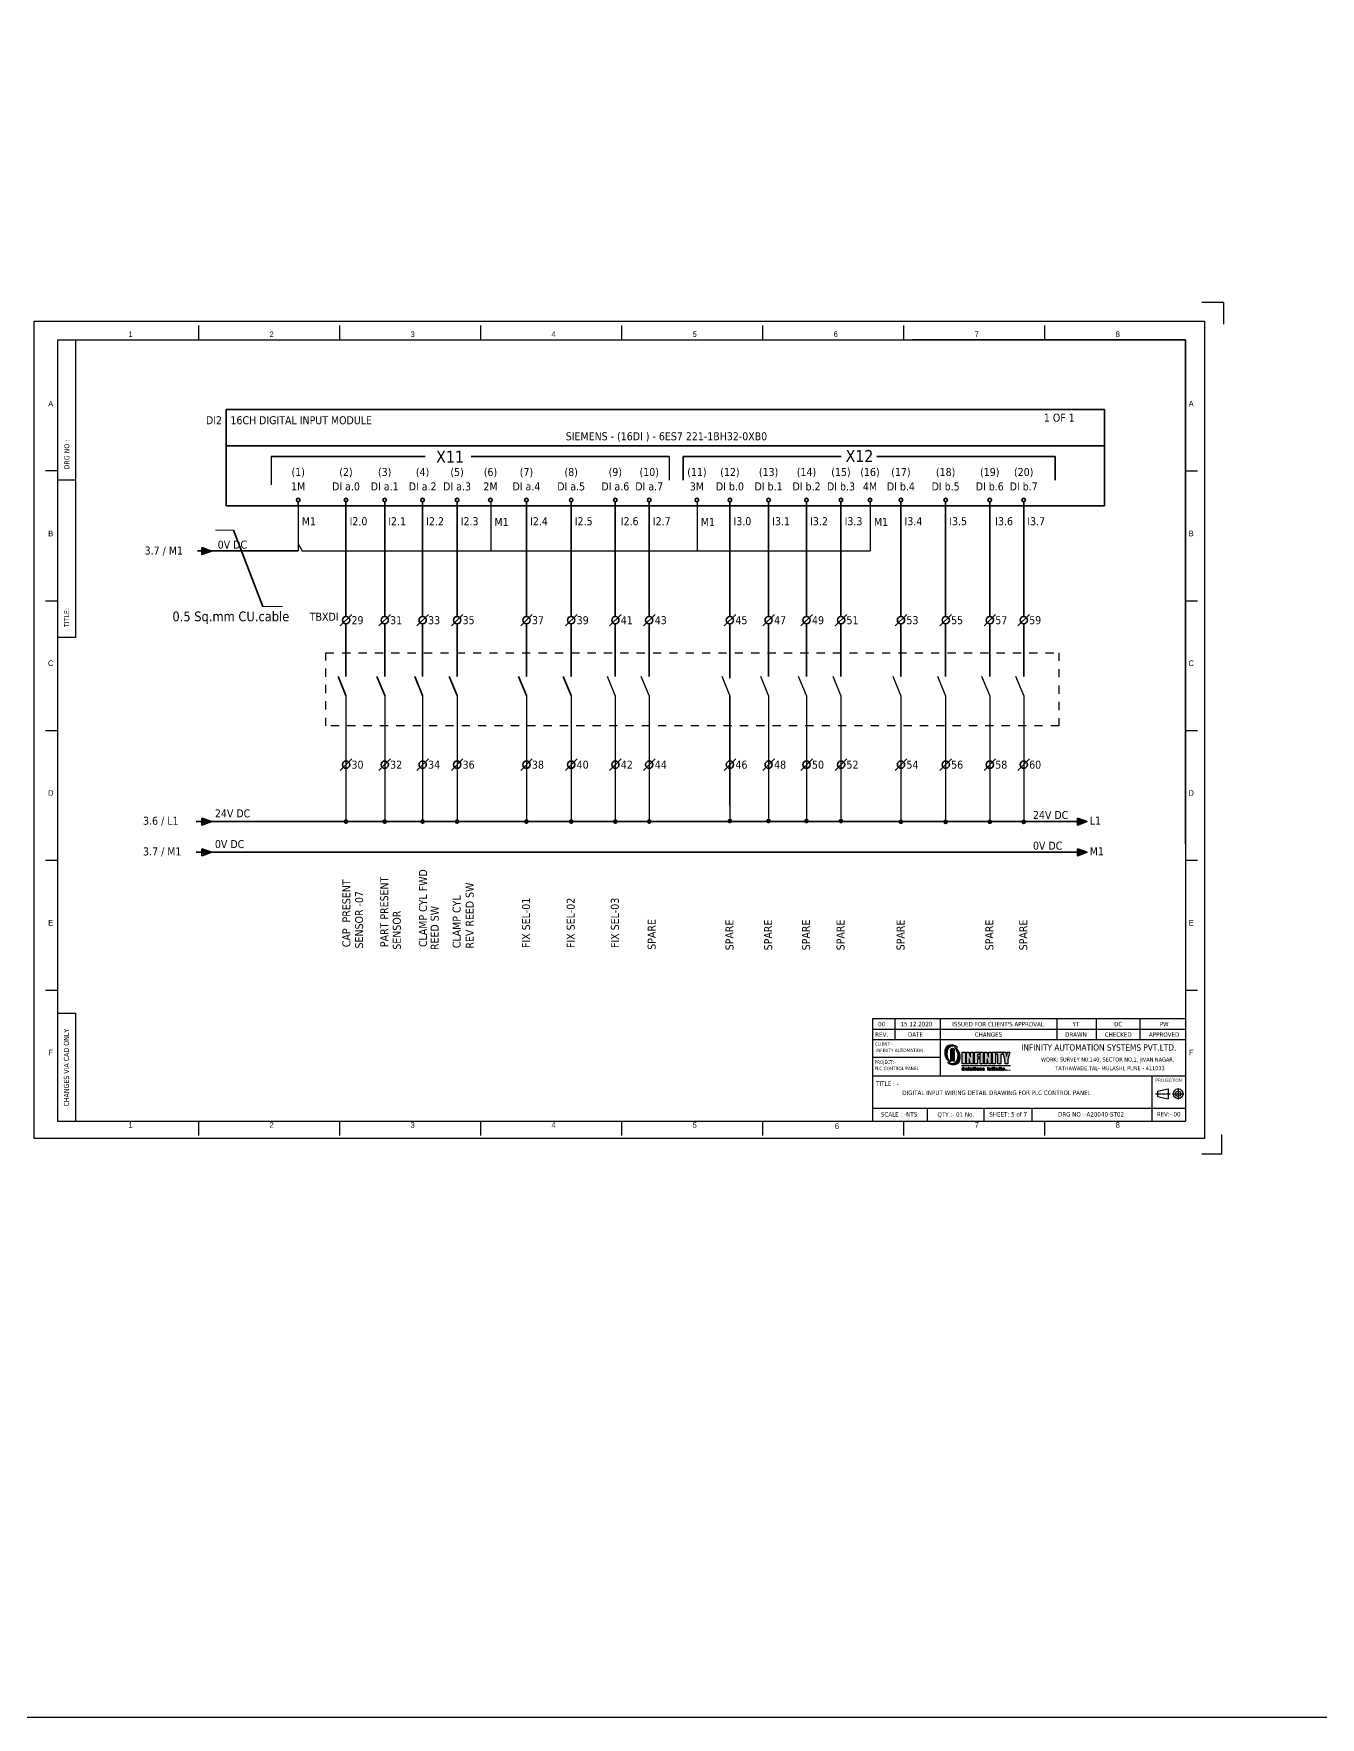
# Model space of a CAD drawing. Extents: x 867151 to 1787449, y -2071112 to -1028603.
# Drawn here: x 874562 to 877707, y -1036834 to -1032718 of the extents above; entities that cross this region are included whole.
import ezdxf
from ezdxf.enums import TextEntityAlignment as Align

# ---------------------------------------------------------------- set-up
doc = ezdxf.new("R2010")
doc.units = 0
doc.header["$LTSCALE"] = 4
doc.header["$MEASUREMENT"] = 0
doc.linetypes.add('CENTER', pattern=[2, 1.25, -0.25, 0.25, -0.25])
doc.linetypes.add('EPL_DASH', pattern=[1, 0.5, -0.5])
doc.layers.get('0').update_dxf_attribs({"linetype": 'CONTINUOUS'})
doc.layers.add('EPLAN108', color=5, linetype='CONTINUOUS', lineweight=35)
for name, color, linetype in [('Layer1', 7, 'CONTINUOUS'), ('R2V', 7, 'CONTINUOUS'), ('Title Block', 7, 'CONTINUOUS')]:
    doc.layers.add(name, color=color, linetype=linetype)
doc.styles.add('BZ2', font='GOTHIC.TTF')
doc.styles.add('STYLE1', font='ARIALN.TTF')
doc.styles.add('Tahoma', font='tahoma.ttf')

msp = doc.modelspace()

# ---------------------------------------------------------------- hatches: boundary and pattern name
h = msp.add_hatch(color=9)
h.paths.add_polyline_path([(876798.4, -1035198.4), (876800.4, -1035196.3), (876803.8, -1035194.3), (876806.9, -1035193.2), (876813.1, -1035193.2), (876816.4, -1035194.3), (876820, -1035196.1), (876817.9, -1035194), (876814.3, -1035191.7), (876811.5, -1035190.4), (876807.4, -1035189.4), (876802.2, -1035189.6), (876798.6, -1035190.9), (876796.3, -1035192.5), (876794.3, -1035194.5), (876791.9, -1035198.1), (876790.1, -1035203.3), (876789.9, -1035211.8), (876790.4, -1035214.6), (876792.2, -1035220), (876793.7, -1035222.6), (876795.8, -1035226.2), (876798.9, -1035229.5), (876800.2, -1035230.3), (876802, -1035232.1), (876803.3, -1035232.6), (876802.2, -1035231.3), (876802, -1035231.3), (876799.7, -1035228), (876799.4, -1035228), (876798.9, -1035226.7), (876798.6, -1035226.7), (876797.1, -1035223.4), (876796.8, -1035223.4), (876795.8, -1035220), (876795.5, -1035220), (876795, -1035216.9), (876794.8, -1035216.9), (876794.5, -1035212.8), (876794.3, -1035212.8), (876794.8, -1035206.4), (876796.3, -1035201.7)])
h.paths.add_polyline_path([(876818.5, -1035228.8), (876817.4, -1035230.6), (876814.6, -1035232.9), (876812, -1035234.4), (876808.4, -1035235.5), (876804.3, -1035235.2), (876802.8, -1035235.2), (876800.2, -1035234.2), (876799.4, -1035234.2), (876797.9, -1035233.1), (876797.3, -1035233.1), (876796.6, -1035232.4), (876796.1, -1035232.4), (876798.4, -1035234.7), (876802, -1035237), (876806.6, -1035238.8), (876813.1, -1035239.1), (876815.9, -1035238.3), (876819.5, -1035236.2), (876820.3, -1035235.2), (876821.6, -1035234.4), (876823.4, -1035231.9), (876825.4, -1035227.5), (876826.4, -1035221.3), (876825.9, -1035214.9), (876824.1, -1035208.9), (876820.8, -1035203), (876820.5, -1035203), (876819, -1035200.7), (876816.7, -1035198.4), (876816.1, -1035198.4), (876816.1, -1035197.9), (876815.6, -1035197.9), (876813.3, -1035195.8), (876812.8, -1035195.8), (876813.8, -1035196.8), (876814.6, -1035198.1), (876815.1, -1035198.1), (876815.9, -1035199.4), (876816.9, -1035201.2), (876818.2, -1035202.8), (876820.5, -1035208.4), (876821.8, -1035214.9), (876821.3, -1035222.3), (876819.7, -1035227)])
h = msp.add_hatch(color=141)
h.paths.add_polyline_path([(876810.5, -1035199.2), (876808.4, -1035198.4), (876805.8, -1035199.2), (876804.6, -1035199.9), (876803.8, -1035201.2), (876803.5, -1035204.3), (876804.3, -1035205.9), (876805.8, -1035207.1), (876808.9, -1035207.7), (876810.7, -1035206.9), (876812.3, -1035205.1), (876812.5, -1035201.7), (876811.8, -1035200.2)])
h.paths.add_polyline_path([(876803.8, -1035230.6), (876804.3, -1035230.6), (876804.3, -1035230.1), (876806.1, -1035228.8), (876810.2, -1035228.8), (876812, -1035230.3), (876812.3, -1035206.6), (876812, -1035206.6), (876811.5, -1035207.7), (876810.2, -1035208.4), (876806.6, -1035208.7), (876805.3, -1035207.9), (876805.1, -1035207.9), (876804.3, -1035206.6), (876803.8, -1035206.6)])
h = msp.add_hatch(color=141)
h.paths.add_polyline_path([(876832.1, -1035236.2), (876839.6, -1035236.2), (876839.6, -1035207.9), (876832.1, -1035207.9)])
h.paths.add_polyline_path([(876842.4, -1035236.2), (876848.6, -1035236.2), (876848.8, -1035224.4), (876852.2, -1035236), (876858.6, -1035236.2), (876858.6, -1035207.9), (876852.4, -1035207.9), (876852.4, -1035220), (876848.3, -1035207.9), (876842.4, -1035207.9)])
h.paths.add_polyline_path([(876861.7, -1035236.2), (876869.2, -1035236.2), (876869.2, -1035224.4), (876873.6, -1035224.4), (876873.6, -1035219), (876869.4, -1035219), (876869.2, -1035213.6), (876874.1, -1035213.6), (876874.1, -1035207.9), (876861.7, -1035207.9)])
h.paths.add_polyline_path([(876883.3, -1035207.9), (876875.9, -1035207.9), (876875.9, -1035236.2), (876883.3, -1035236.2)])
h.paths.add_polyline_path([(876892.6, -1035224.4), (876896, -1035236), (876902.4, -1035236.2), (876902.4, -1035207.9), (876896.2, -1035207.9), (876896, -1035219.8), (876892.1, -1035207.9), (876886.2, -1035207.9), (876886.2, -1035236.2), (876892.4, -1035236.2)])
h.paths.add_polyline_path([(876913.2, -1035207.9), (876905.7, -1035207.9), (876905.7, -1035236.2), (876913.2, -1035236.2)])
h.paths.add_polyline_path([(876926.6, -1035213.6), (876930.7, -1035213.6), (876930.7, -1035207.9), (876914.8, -1035207.9), (876914.8, -1035213.6), (876919.1, -1035213.6), (876919.1, -1035236.2), (876926.6, -1035236.2)])
h.paths.add_polyline_path([(876948.7, -1035207.9), (876942, -1035207.9), (876941.5, -1035211.8), (876940, -1035218.2), (876938.2, -1035207.9), (876931.5, -1035207.9), (876936.4, -1035224.9), (876936.6, -1035236.2), (876943.3, -1035236.2), (876943.3, -1035225.7)])
at = {"layer": 'EPLAN108'}
for points in [[(874973.1, -1033974.5), (874996.5, -1033983), (874973.1, -1033991.5)], [(874972.9, -1034635.7), (874996.3, -1034644.2), (874972.9, -1034652.7)], [(877113.5, -1034635.7), (877136.9, -1034644.2), (877113.5, -1034652.7)], [(874972.9, -1034710.7), (874996.3, -1034719.2), (874972.9, -1034727.7)], [(877113.5, -1034710.7), (877136.9, -1034719.2), (877113.5, -1034727.7)]]:
    msp.add_hatch(color=0, dxfattribs=at).paths.add_polyline_path(points, flags=0)

# ---------------------------------------------------------------- linework, layer by layer
for p, q in [((877470.7, -1033375.3), (877417.4, -1033375.3)), ((877470.7, -1033375.3), (877470.7, -1033428.7)), ((876640.9, -1033466.5), (877378.1, -1033466.5)), ((877378.1, -1034698.8), (877378.1, -1033466.5)), ((875142, -1033751.9), (875142, -1033821)), ((876115.6, -1033751.9), (876115.6, -1033809.9)), ((875679.4, -1033862.6), (875679.1, -1033982.5)), ((876184.1, -1033862.6), (876183.8, -1033982.5)), ((876607.2, -1033862.6), (876607, -1033982.5)), ((875218.4, -1033982.5), (876607, -1033982.5)), ((875983.7, -1034336.2), (875964.4, -1034289.3)), ((876066.6, -1034336.2), (876047.3, -1034289.3)), ((876263.8, -1034336.2), (876244.6, -1034289.3)), ((876358.4, -1034336.2), (876339.1, -1034289.3)), ((876451.2, -1034336.2), (876431.9, -1034289.3)), ((876535.4, -1034336.2), (876516.1, -1034289.3)), ((876682, -1034336.2), (876662.7, -1034289.3)), ((876791.3, -1034336.2), (876772.1, -1034289.3)), ((876899.2, -1034336.2), (876880, -1034289.3)), ((876982.2, -1034336.2), (876962.9, -1034289.3)), ((876612.4, -1035176.9), (876612.4, -1035265.5)), ((877466.5, -1035457.1), (877466.5, -1035408.7)), ((877466.5, -1035457.1), (877418, -1035457.1))]:
    msp.add_line(p, q)
at = {"color": 0}
for p, q in [((875208.4, -1033872.9), (875208.4, -1033982.5)), ((875208.4, -1033965.1), (875218.4, -1033982.5)), ((875325.2, -1034336.2), (875325.2, -1034644.2)), ((875419.8, -1034336.2), (875419.8, -1034644.2)), ((875512.5, -1034336.2), (875512.5, -1034644.2)), ((875596.8, -1034336.2), (875596.8, -1034644.2)), ((875766.4, -1034336.2), (875766.4, -1034644.2)), ((875875.8, -1034336.2), (875875.8, -1034644.2)), ((875983.7, -1034336.2), (875983.7, -1034644.2)), ((876066.6, -1034336.2), (876066.6, -1034644.2)), ((876358.4, -1034336.2), (876358.4, -1034644.2)), ((876451.2, -1034336.2), (876451.2, -1034644.2)), ((876535.4, -1034336.2), (876535.4, -1034644.2)), ((876682, -1034336.2), (876682, -1034644.2)), ((876791.3, -1034336.2), (876791.3, -1034644.2)), ((876899.2, -1034336.2), (876899.2, -1034644.2)), ((876982.2, -1034336.2), (876982.2, -1034644.2)), ((876263.9, -1034488.5), (876263.9, -1034644.2))]:
    msp.add_line(p, q, dxfattribs=at)
at = {"lineweight": 18, "ltscale": 5}
for p, q in [((875006.3, -1033932.1), (875050.4, -1033932.1)), ((875170.2, -1034118.8), (875121.9, -1034118.8))]:
    msp.add_line(p, q, dxfattribs=at)
at = {"color": 6}
msp.add_lwpolyline([(867151.1, -1028603.4), (884906.4, -1028603.4), (884906.4, -1036833.6), (867151.1, -1036833.6)], close=True, dxfattribs=at)
at = {"color": 2, "linetype": 'EPL_DASH', "ltscale": 10}
msp.add_lwpolyline([(875275.9, -1034231.6), (877068.3, -1034231.6), (877068.3, -1034410.3), (875275.9, -1034410.3)], close=True, dxfattribs=at)
at = {"layer": 'EPLAN108', "color": 0}
for p, q in [((875032.3, -1033636.7), (877179.4, -1033636.7)), ((875032.3, -1033636.7), (875032.3, -1033872.9)), ((877179.4, -1033636.7), (877179.4, -1033872.9)), ((875032.3, -1033725.5), (877179.4, -1033725.5)), ((875142, -1033751.9), (875477, -1033751.9)), ((875184, -1033751.9), (875519.1, -1033751.9)), ((876115.6, -1033751.9), (875631.5, -1033751.9)), ((876104.9, -1033751.9), (876071.6, -1033751.9)), ((876536.3, -1033751.9), (876149.8, -1033751.9)), ((876149.8, -1033751.9), (876149.8, -1033809.9)), ((876536.3, -1033751.9), (876157.5, -1033751.9)), ((877059.3, -1033751.9), (876623.1, -1033751.9)), ((877059.3, -1033751.9), (876623.1, -1033751.9)), ((877059.3, -1033751.9), (877059.3, -1033809.9)), ((875208.4, -1033862.7), (875208.4, -1033872.9)), ((875325.2, -1033860.5), (875325.2, -1033955.8)), ((875325.2, -1033862.7), (875325.2, -1033872.9)), ((875419.8, -1033862.7), (875419.8, -1033872.9)), ((875512.5, -1033862.7), (875512.5, -1033872.9)), ((875596.8, -1033862.7), (875596.8, -1033872.9)), ((875766.4, -1033862.7), (875766.4, -1033872.9)), ((875875.8, -1033862.7), (875875.8, -1033872.9)), ((875983.7, -1033862.7), (875983.7, -1033872.9)), ((876066.6, -1033862.7), (876066.6, -1033872.9)), ((876263.9, -1034143.1), (876263.9, -1033860.5)), ((876263.9, -1033860.5), (876263.9, -1033955.8)), ((876263.9, -1033862.7), (876263.9, -1033872.9)), ((876358.4, -1033862.7), (876358.4, -1033872.9)), ((876451.2, -1033862.7), (876451.2, -1033872.9)), ((876535.4, -1033862.7), (876535.4, -1033872.9)), ((876682, -1033862.7), (876682, -1033872.9)), ((876791.3, -1033862.7), (876791.3, -1033872.9)), ((876899.2, -1033862.7), (876899.2, -1033872.9)), ((876982.2, -1033862.7), (876982.2, -1033872.9)), ((875032.3, -1033872.9), (877179.4, -1033872.9)), ((875325.2, -1033872.9), (875325.2, -1034143.1)), ((875419.8, -1033872.9), (875419.8, -1034143.1)), ((875512.5, -1033872.9), (875512.5, -1034143.1)), ((875596.8, -1033872.9), (875596.8, -1034143.1)), ((875766.4, -1033872.9), (875766.4, -1034143.1)), ((875875.8, -1033872.9), (875875.8, -1034143.1)), ((875983.7, -1033872.9), (875983.7, -1034143.1)), ((876066.6, -1033872.9), (876066.6, -1034143.1)), ((876263.9, -1033872.9), (876263.9, -1034143.1)), ((876358.4, -1033872.9), (876358.4, -1034143.1)), ((876451.2, -1033872.9), (876451.2, -1034143.1)), ((876535.4, -1033872.9), (876535.4, -1034143.1)), ((876682, -1033872.9), (876682, -1034143.1)), ((876791.3, -1033872.9), (876791.3, -1034143.1)), ((876899.2, -1033872.9), (876899.2, -1034143.1)), ((876982.2, -1033872.9), (876982.2, -1034143.1)), ((875121.9, -1034118.8), (875050.4, -1033932.1)), ((876263.9, -1033928.2), (876263.9, -1034143.1)), ((874962.1, -1033982.5), (875208.4, -1033982.5)), ((875339.5, -1034137.9), (875311.3, -1034166.2)), ((875434.1, -1034137.9), (875405.8, -1034166.2)), ((875526.8, -1034137.9), (875498.6, -1034166.2)), ((875611.1, -1034137.9), (875582.8, -1034166.2)), ((875780.7, -1034137.9), (875752.5, -1034166.2)), ((875890.1, -1034137.9), (875861.8, -1034166.2)), ((875997.9, -1034137.9), (875969.7, -1034166.2)), ((876080.9, -1034137.9), (876052.6, -1034166.2)), ((876278.2, -1034137.9), (876249.9, -1034166.2)), ((876372.7, -1034137.9), (876344.4, -1034166.2)), ((876465.5, -1034137.9), (876437.2, -1034166.2)), ((876549.7, -1034137.9), (876521.4, -1034166.2)), ((876696.3, -1034137.9), (876668, -1034166.2)), ((876805.6, -1034137.9), (876777.4, -1034166.2)), ((876913.5, -1034137.9), (876885.3, -1034166.2)), ((876996.4, -1034137.9), (876968.2, -1034166.2)), ((875325.2, -1034160.9), (875325.2, -1034290)), ((875419.8, -1034160.9), (875419.8, -1034289.7)), ((875512.5, -1034160.9), (875512.5, -1034289.7)), ((875596.8, -1034160.9), (875596.8, -1034289.7)), ((875766.4, -1034160.9), (875766.4, -1034289.7)), ((875875.8, -1034160.9), (875875.8, -1034289.7)), ((875983.7, -1034160.9), (875983.7, -1034289.7)), ((876066.6, -1034160.9), (876066.6, -1034289.7)), ((876263.9, -1034160.9), (876263.9, -1034199.3)), ((876263.9, -1034199.3), (876263.9, -1034160.9)), ((876263.9, -1034160.9), (876263.9, -1034199.3)), ((876263.9, -1034199.3), (876263.9, -1034293.4)), ((876263.9, -1034293.4), (876263.9, -1034199.3)), ((876263.9, -1034199.3), (876263.9, -1034293.4)), ((876358.4, -1034160.9), (876358.4, -1034289.7)), ((876451.2, -1034160.9), (876451.2, -1034289.7)), ((876535.4, -1034160.9), (876535.4, -1034289.7)), ((876682, -1034160.9), (876682, -1034289.7)), ((876791.3, -1034160.9), (876791.3, -1034289.7)), ((876899.2, -1034160.9), (876899.2, -1034289.7)), ((876982.2, -1034160.9), (876982.2, -1034289.7)), ((875325.2, -1034336.2), (875306, -1034289.3)), ((875419.8, -1034336.2), (875400.5, -1034289.3)), ((875512.5, -1034336.2), (875493.3, -1034289.3)), ((875596.8, -1034336.2), (875577.5, -1034289.3)), ((875766.4, -1034336.2), (875747.2, -1034289.3)), ((875875.8, -1034336.2), (875856.5, -1034289.3)), ((876263.8, -1034336.2), (876263.9, -1034605)), ((876263.9, -1034488.5), (876263.9, -1034605)), ((876263.9, -1034605), (876263.9, -1034488.5)), ((875339.5, -1034490.9), (875311.3, -1034519.2)), ((875434.1, -1034490.9), (875405.8, -1034519.2)), ((875526.8, -1034490.9), (875498.6, -1034519.2)), ((875611.1, -1034490.9), (875582.8, -1034519.2)), ((875780.7, -1034490.9), (875752.5, -1034519.2)), ((875890.1, -1034490.9), (875861.8, -1034519.2)), ((875997.9, -1034490.9), (875969.7, -1034519.2)), ((876080.9, -1034490.9), (876052.6, -1034519.2)), ((876278.2, -1034490.9), (876249.9, -1034519.2)), ((876263.9, -1034514), (876263.9, -1034552.4)), ((876263.9, -1034552.4), (876263.9, -1034514)), ((876263.9, -1034514), (876263.9, -1034552.4)), ((876372.7, -1034490.9), (876344.4, -1034519.2)), ((876465.5, -1034490.9), (876437.2, -1034519.2)), ((876549.7, -1034490.9), (876521.4, -1034519.2)), ((876696.3, -1034490.9), (876668, -1034519.2)), ((876805.6, -1034490.9), (876777.4, -1034519.2)), ((876913.5, -1034490.9), (876885.3, -1034519.2)), ((876996.4, -1034490.9), (876968.2, -1034519.2)), ((874958.6, -1034644.2), (877135.2, -1034644.2)), ((875009.7, -1034644.2), (875019.8, -1034644.2)), ((874958.6, -1034719.2), (877135.2, -1034719.2)), ((875009.7, -1034719.2), (875019.8, -1034719.2))]:
    msp.add_line(p, q, dxfattribs=at)
for points in [[(874973.1, -1033974.5), (874996.5, -1033983), (874973.1, -1033991.5)], [(874972.9, -1034635.7), (874996.3, -1034644.2), (874972.9, -1034652.7)], [(877113.5, -1034635.7), (877136.9, -1034644.2), (877113.5, -1034652.7)], [(874972.9, -1034710.7), (874996.3, -1034719.2), (874972.9, -1034727.7)], [(877113.5, -1034710.7), (877136.9, -1034719.2), (877113.5, -1034727.7)]]:
    msp.add_lwpolyline(points, close=True, dxfattribs=at)
at = {"layer": 'EPLAN108', "color": 0, "const_width": 5.68}
for points in [[(875322.4, -1034644.2, 1), (875328.1, -1034644.2, 1)], [(875416.9, -1034644.2, 1), (875422.6, -1034644.2, 1)], [(875509.7, -1034644.2, 1), (875515.4, -1034644.2, 1)], [(875593.9, -1034644.2, 1), (875599.6, -1034644.2, 1)], [(875763.6, -1034644.2, 1), (875769.3, -1034644.2, 1)], [(875872.9, -1034644.2, 1), (875878.6, -1034644.2, 1)], [(875980.8, -1034644.2, 1), (875986.5, -1034644.2, 1)], [(876063.7, -1034644.2, 1), (876069.4, -1034644.2, 1)], [(876261, -1034642.9, 1), (876266.7, -1034642.9, 1)], [(876355.5, -1034642.9, 1), (876361.2, -1034642.9, 1)], [(876448.3, -1034642.9, 1), (876454, -1034642.9, 1)], [(876532.6, -1034642.9, 1), (876538.2, -1034642.9, 1)], [(876679.2, -1034644.9, 1), (876684.8, -1034644.9, 1)], [(876788.5, -1034644.9, 1), (876794.2, -1034644.9, 1)], [(876896.4, -1034644.9, 1), (876902.1, -1034644.9, 1)], [(876979.3, -1034644.9, 1), (876985, -1034644.9, 1)]]:
    msp.add_lwpolyline(points, format="xyb", close=True, dxfattribs=at)
at = {"layer": 'EPLAN108', "color": 0}
for centre, radius in [((875208.4, -1033858.3), 4.44), ((875325.2, -1033858.3), 4.44), ((875419.8, -1033858.3), 4.44), ((875512.5, -1033858.3), 4.44), ((875596.8, -1033858.3), 4.44), ((875678.5, -1033858.3), 4.44), ((875766.4, -1033858.3), 4.44), ((875875.8, -1033858.3), 4.44), ((875983.7, -1033858.3), 4.44), ((876066.6, -1033858.3), 4.44), ((876183.2, -1033858.3), 4.44), ((876263.9, -1033858.3), 4.44), ((876358.4, -1033858.3), 4.44), ((876451.2, -1033858.3), 4.44), ((876535.4, -1033858.3), 4.44), ((876606.4, -1033858.3), 4.44), ((876682, -1033858.3), 4.44), ((876791.3, -1033858.3), 4.44), ((876899.2, -1033858.3), 4.44), ((876982.2, -1033858.3), 4.44), ((875325.4, -1034152), 8.88), ((875419.9, -1034152), 8.88), ((875512.7, -1034152), 8.88), ((875596.9, -1034152), 8.88), ((875766.6, -1034152), 8.88), ((875875.9, -1034152), 8.88), ((875983.8, -1034152), 8.88), ((876066.7, -1034152), 8.88), ((876264, -1034152), 8.88), ((876358.6, -1034152), 8.88), ((876451.3, -1034152), 8.88), ((876535.6, -1034152), 8.88), ((876682.2, -1034152), 8.88), ((876791.5, -1034152), 8.88), ((876899.4, -1034152), 8.88), ((876982.3, -1034152), 8.88), ((875325.4, -1034505.1), 8.88), ((875419.9, -1034505.1), 8.88), ((875512.7, -1034505.1), 8.88), ((875596.9, -1034505.1), 8.88), ((875766.6, -1034505.1), 8.88), ((875875.9, -1034505.1), 8.88), ((875983.8, -1034505.1), 8.88), ((876066.7, -1034505.1), 8.88), ((876264, -1034505.1), 8.88), ((876358.6, -1034505.1), 8.88), ((876451.3, -1034505.1), 8.88), ((876535.6, -1034505.1), 8.88), ((876682.2, -1034505.1), 8.88), ((876791.5, -1034505.1), 8.88), ((876899.4, -1034505.1), 8.88), ((876982.3, -1034505.1), 8.88)]:
    msp.add_circle(centre, radius, dxfattribs=at)
at = {"layer": 'Layer1'}
for p, q in [((874964.5, -1033432), (874964.5, -1033466.5)), ((875309.3, -1033432), (875309.3, -1033466.5)), ((875654.1, -1033432), (875654.1, -1033466.5)), ((875998.9, -1033432), (875998.9, -1033466.5)), ((876343.7, -1033432), (876343.7, -1033466.5)), ((876688.5, -1033432), (876688.5, -1033466.5)), ((877033.3, -1033432), (877033.3, -1033466.5)), ((874619.7, -1033466.5), (877378.1, -1033466.5)), ((874619.7, -1033466.5), (874619.7, -1035376.7)), ((874664, -1033466.5), (874664, -1034194.7)), ((877378.1, -1033466.5), (876709.5, -1033466.5)), ((877378.1, -1033466.5), (877378.1, -1035376.7)), ((877378.1, -1033824.6), (877378.1, -1033466.5)), ((874619.7, -1033787.1), (874590.8, -1033787.1)), ((877378.1, -1033787.1), (877407, -1033787.1)), ((874619.7, -1033808.8), (874664, -1033808.8)), ((877378.1, -1034025), (877378.1, -1033824.6)), ((877378.1, -1034040.1), (877378.1, -1034132)), ((874590.8, -1034104.3), (874619.7, -1034104.3)), ((877378.1, -1034104.3), (877407, -1034104.3)), ((877378.1, -1034132), (877378.1, -1034311.2)), ((877378.1, -1034132.2), (877378.1, -1034311.4)), ((874664, -1034194.7), (874619.7, -1034194.7)), ((874590.8, -1034421.6), (874619.7, -1034421.6)), ((877378.1, -1034421.6), (877407, -1034421.6)), ((874590.8, -1034738.8), (874619.7, -1034738.8)), ((877378.1, -1034738.8), (877407, -1034738.8)), ((874590.8, -1035056), (874619.7, -1035056)), ((877378.1, -1035047.4), (877378.1, -1035376.7)), ((877378.1, -1035056), (877407, -1035056)), ((877378.1, -1035056), (877407, -1035056)), ((877378.1, -1035056), (877407, -1035056)), ((877378.1, -1035096.8), (877378.1, -1035376.7)), ((874619.7, -1035112.6), (874664, -1035112.6)), ((874664, -1035112.6), (874664, -1035376.7)), ((876612.4, -1035125.9), (876612.4, -1035376.7)), ((876612.4, -1035125.9), (877378.1, -1035125.9)), ((876612.4, -1035125.9), (877378.1, -1035125.9)), ((876667.3, -1035125.9), (876667.3, -1035151.4)), ((876778.3, -1035125.9), (876778.3, -1035176.9)), ((877063.1, -1035125.9), (877063.1, -1035151.4)), ((877159.4, -1035125.9), (877159.4, -1035151.4)), ((877265.9, -1035125.9), (877265.9, -1035151.4)), ((876612.4, -1035151.4), (877378.1, -1035151.4)), ((876612.4, -1035176.9), (877378.1, -1035176.9)), ((876612.4, -1035176.9), (877378.1, -1035176.9)), ((876667.3, -1035151.4), (876667.3, -1035176.9)), ((876778.3, -1035176.9), (876778.3, -1035265.5)), ((877063.1, -1035151.4), (877063.1, -1035176.9)), ((877159.4, -1035151.4), (877159.4, -1035176.9)), ((877265.9, -1035151.4), (877265.9, -1035176.9)), ((876778.3, -1035221.2), (876612.4, -1035221.2)), ((876612.4, -1035265.5), (877378.1, -1035265.5)), ((877295.7, -1035265.5), (877295.7, -1035376.7)), ((877309.4, -1035303.2), (877335.8, -1035297.7)), ((877309.4, -1035303.2), (877309.4, -1035316.1)), ((877335.8, -1035297.7), (877335.8, -1035321.6)), ((876612.4, -1035344.8), (877378.1, -1035344.8)), ((876746.2, -1035344.8), (876746.2, -1035376.7)), ((876884.4, -1035344.8), (876884.4, -1035376.7)), ((877002.1, -1035344.8), (877002.1, -1035376.7)), ((877309.4, -1035316.1), (877335.8, -1035321.6)), ((874619.7, -1035376.7), (877378.1, -1035376.7)), ((874964.5, -1035376.7), (874964.5, -1035411.1)), ((875309.3, -1035376.7), (875309.3, -1035411.1)), ((875654.1, -1035376.7), (875654.1, -1035411.1)), ((875998.9, -1035376.7), (875998.9, -1035411.1)), ((876343.7, -1035376.7), (876343.7, -1035411.1)), ((876457.9, -1035376.7), (877370.5, -1035376.7)), ((876602.3, -1035376.7), (877378.1, -1035376.7)), ((876688.5, -1035376.7), (876688.5, -1035411.1)), ((877033.3, -1035376.7), (877033.3, -1035411.1))]:
    msp.add_line(p, q, dxfattribs=at)
at = {"layer": 'Layer1', "linetype": 'CENTER'}
for p, q in [((877304.5, -1035309.6), (877340.7, -1035309.6)), ((877345.7, -1035309.6), (877374.1, -1035309.6)), ((877359.9, -1035295.4), (877359.9, -1035323.9))]:
    msp.add_line(p, q, dxfattribs=at)
at = {"layer": 'Layer1'}
msp.add_lwpolyline([(874563.1, -1033420.9), (877424.4, -1033420.9), (877424.4, -1035418.8), (874563.1, -1035418.8)], close=True, dxfattribs=at)
for radius in [11.9, 6.44]:
    msp.add_circle((877359.9, -1035309.6), radius, dxfattribs=at)
at = {"layer": 'R2V', "color": 0}
for points in [[(876807.4, -1035189.4, 0), (876811.5, -1035190.4, 0), (876814.3, -1035191.7, 0), (876817.9, -1035194, 0), (876820, -1035196.1, 0), (876816.4, -1035194.3, 0), (876813.1, -1035193.2, 0), (876806.9, -1035193.2, 0), (876803.8, -1035194.3, 0), (876800.4, -1035196.3, 0), (876798.4, -1035198.4, 0), (876796.3, -1035201.7, 0), (876794.8, -1035206.4, 0), (876794.3, -1035212.8, 0), (876794.5, -1035212.8, 0), (876794.8, -1035216.9, 0), (876795, -1035216.9, 0), (876795.5, -1035220, 0), (876795.8, -1035220, 0), (876796.8, -1035223.4, 0), (876797.1, -1035223.4, 0), (876798.6, -1035226.7, 0), (876798.9, -1035226.7, 0), (876799.4, -1035228, 0), (876799.7, -1035228, 0), (876802, -1035231.3, 0), (876802.2, -1035231.3, 0), (876803.3, -1035232.6, 0), (876802, -1035232.1, 0), (876800.2, -1035230.3, 0), (876798.9, -1035229.5, 0), (876795.8, -1035226.2, 0), (876793.7, -1035222.6, 0), (876792.2, -1035220, 0), (876790.4, -1035214.6, 0), (876789.9, -1035211.8, 0), (876790.1, -1035203.3, 0), (876791.9, -1035198.1, 0), (876794.3, -1035194.5, 0), (876796.3, -1035192.5, 0), (876798.6, -1035190.9, 0), (876802.2, -1035189.6, 0), (876807.4, -1035189.4, 0)], [(876813.3, -1035195.8, 0), (876815.6, -1035197.9, 0), (876816.1, -1035197.9, 0), (876816.1, -1035198.4, 0), (876816.7, -1035198.4, 0), (876819, -1035200.7, 0), (876820.5, -1035203, 0), (876820.8, -1035203, 0), (876824.1, -1035208.9, 0), (876825.9, -1035214.9, 0), (876826.4, -1035221.3, 0), (876825.4, -1035227.5, 0), (876823.4, -1035231.9, 0), (876821.6, -1035234.4, 0), (876820.3, -1035235.2, 0), (876819.5, -1035236.2, 0), (876815.9, -1035238.3, 0), (876813.1, -1035239.1, 0), (876806.6, -1035238.8, 0), (876802, -1035237, 0), (876798.4, -1035234.7, 0), (876796.1, -1035232.4, 0), (876796.6, -1035232.4, 0), (876797.3, -1035233.1, 0), (876797.9, -1035233.1, 0), (876799.4, -1035234.2, 0), (876800.2, -1035234.2, 0), (876802.8, -1035235.2, 0), (876804.3, -1035235.2, 0), (876808.4, -1035235.5, 0), (876812, -1035234.4, 0), (876814.6, -1035232.9, 0), (876817.4, -1035230.6, 0), (876818.5, -1035228.8, 0), (876819.7, -1035227, 0), (876821.3, -1035222.3, 0), (876821.8, -1035214.9, 0), (876820.5, -1035208.4, 0), (876818.2, -1035202.8, 0), (876816.9, -1035201.2, 0), (876815.9, -1035199.4, 0), (876815.1, -1035198.1, 0), (876814.6, -1035198.1, 0), (876813.8, -1035196.8, 0), (876812.8, -1035195.8, 0), (876813.3, -1035195.8, 0)], [(876808.4, -1035198.4, 0), (876810.5, -1035199.2, 0), (876811.8, -1035200.2, 0), (876812.5, -1035201.7, 0), (876812.3, -1035205.1, 0), (876810.7, -1035206.9, 0), (876808.9, -1035207.7, 0), (876805.8, -1035207.1, 0), (876804.3, -1035205.9, 0), (876803.5, -1035204.3, 0), (876803.8, -1035201.2, 0), (876804.6, -1035199.9, 0), (876805.8, -1035199.2, 0), (876808.4, -1035198.4, 0)], [(876812.3, -1035206.6, 0), (876812, -1035230.3, 0), (876810.2, -1035228.8, 0), (876806.1, -1035228.8, 0), (876804.3, -1035230.1, 0), (876804.3, -1035230.6, 0), (876803.8, -1035230.6, 0), (876803.8, -1035206.6, 0), (876804.3, -1035206.6, 0), (876805.1, -1035207.9, 0), (876805.3, -1035207.9, 0), (876806.6, -1035208.7, 0), (876810.2, -1035208.4, 0), (876811.5, -1035207.7, 0), (876812, -1035206.6, 0), (876812.3, -1035206.6, 0)], [(876839.6, -1035207.9, 0), (876839.6, -1035236.2, 0), (876832.1, -1035236.2, 0), (876832.1, -1035207.9, 0), (876839.6, -1035207.9, 0)], [(876858.6, -1035207.9, 0), (876858.6, -1035236.2, 0), (876852.2, -1035236, 0), (876848.8, -1035224.4, 0), (876848.6, -1035236.2, 0), (876842.4, -1035236.2, 0), (876842.4, -1035207.9, 0), (876848.3, -1035207.9, 0), (876852.4, -1035220, 0), (876852.4, -1035207.9, 0), (876858.6, -1035207.9, 0)], [(876874.1, -1035207.9, 0), (876874.1, -1035213.6, 0), (876869.2, -1035213.6, 0), (876869.4, -1035219, 0), (876873.6, -1035219, 0), (876873.6, -1035224.4, 0), (876869.2, -1035224.4, 0), (876869.2, -1035236.2, 0), (876861.7, -1035236.2, 0), (876861.7, -1035207.9, 0), (876874.1, -1035207.9, 0)], [(876883.3, -1035207.9, 0), (876883.3, -1035236.2, 0), (876875.9, -1035236.2, 0), (876875.9, -1035207.9, 0), (876883.3, -1035207.9, 0)], [(876902.4, -1035207.9, 0), (876902.4, -1035236.2, 0), (876896, -1035236, 0), (876892.6, -1035224.4, 0), (876892.4, -1035236.2, 0), (876886.2, -1035236.2, 0), (876886.2, -1035207.9, 0), (876892.1, -1035207.9, 0), (876896, -1035219.8, 0), (876896.2, -1035207.9, 0), (876902.4, -1035207.9, 0)], [(876913.2, -1035207.9, 0), (876913.2, -1035236.2, 0), (876905.7, -1035236.2, 0), (876905.7, -1035207.9, 0), (876913.2, -1035207.9, 0)], [(876930.7, -1035207.9, 0), (876930.7, -1035213.6, 0), (876926.6, -1035213.6, 0), (876926.6, -1035236.2, 0), (876919.1, -1035236.2, 0), (876919.1, -1035213.6, 0), (876914.8, -1035213.6, 0), (876914.8, -1035207.9, 0), (876930.7, -1035207.9, 0)], [(876948.7, -1035207.9, 0), (876943.3, -1035225.7, 0), (876943.3, -1035236.2, 0), (876936.6, -1035236.2, 0), (876936.4, -1035224.9, 0), (876931.5, -1035207.9, 0), (876938.2, -1035207.9, 0), (876940, -1035218.2, 0), (876941.5, -1035211.8, 0), (876942, -1035207.9, 0), (876948.7, -1035207.9, 0)], [(876949, -1035240.4, 0), (876949, -1035241.1, 0), (876831.3, -1035241.1, 0), (876831.3, -1035241.4, 0), (876831.1, -1035241.4, 0), (876831.1, -1035240.4, 0), (876949, -1035240.4, 0)], [(876835.2, -1035244.2, 0), (876836, -1035244.7, 0), (876836.5, -1035246.8, 0), (876835.7, -1035246.8, 0), (876835.2, -1035245.2, 0), (876833.4, -1035245.2, 0), (876832.9, -1035246.8, 0), (876833.1, -1035246.8, 0), (876833.4, -1035247.6, 0), (876833.9, -1035247.6, 0), (876836.2, -1035248.6, 0), (876836.7, -1035249.4, 0), (876836.5, -1035251.7, 0), (876836, -1035252.5, 0), (876832.9, -1035252.5, 0), (876831.8, -1035250.9, 0), (876831.8, -1035249.6, 0), (876832.6, -1035249.6, 0), (876833.4, -1035251.7, 0), (876833.9, -1035251.7, 0), (876834.9, -1035251.9, 0), (876836, -1035250.9, 0), (876835.7, -1035249.6, 0), (876832.9, -1035248.3, 0), (876832.1, -1035247.3, 0), (876832.4, -1035245, 0), (876833.1, -1035244.2, 0), (876835.2, -1035244.2, 0)], [(876842.9, -1035246.5, 0), (876844.2, -1035248.1, 0), (876843.9, -1035251.7, 0), (876842.9, -1035252.7, 0), (876840.9, -1035252.5, 0), (876839.8, -1035251.2, 0), (876840.1, -1035247.6, 0), (876841.1, -1035246.5, 0), (876842.9, -1035246.5, 0)], [(876842.4, -1035247.3, 0), (876841.1, -1035247.6, 0), (876840.6, -1035250.4, 0), (876840.9, -1035250.4, 0), (876841.1, -1035251.7, 0), (876841.6, -1035251.7, 0), (876842.4, -1035251.9, 0), (876843.2, -1035251.2, 0), (876843.2, -1035248.1, 0), (876842.4, -1035247.3, 0)], [(876848.1, -1035244.2, 0), (876848.1, -1035252.7, 0), (876847.3, -1035252.7, 0), (876847.3, -1035244.2, 0), (876848.1, -1035244.2, 0)], [(876855.3, -1035246.5, 0), (876855.3, -1035252.7, 0), (876854.5, -1035252.7, 0), (876854.2, -1035252.2, 0), (876853.7, -1035252.7, 0), (876851.9, -1035252.5, 0), (876851.4, -1035251.7, 0), (876851.4, -1035246.5, 0), (876852.2, -1035246.5, 0), (876852.4, -1035251.7, 0), (876853, -1035251.7, 0), (876853.5, -1035251.9, 0), (876854.5, -1035250.9, 0), (876854.5, -1035246.5, 0), (876855.3, -1035246.5, 0)], [(876859.9, -1035244.5, 0), (876859.9, -1035246.5, 0), (876860.7, -1035246.5, 0), (876860.7, -1035247.3, 0), (876859.9, -1035247.3, 0), (876860.2, -1035251.9, 0), (876860.7, -1035251.9, 0), (876860.9, -1035252.7, 0), (876859.4, -1035252.5, 0), (876859.1, -1035247.3, 0), (876858.6, -1035247.3, 0), (876858.6, -1035246.5, 0), (876859.1, -1035246.5, 0), (876859.1, -1035244.7, 0), (876859.9, -1035244.5, 0)], [(876864.3, -1035244.2, 0), (876864.3, -1035245.5, 0), (876863.5, -1035245.5, 0), (876863.5, -1035244.2, 0), (876864.3, -1035244.2, 0)], [(876864.3, -1035246.5, 0), (876864.3, -1035252.7, 0), (876863.5, -1035252.7, 0), (876863.5, -1035246.5, 0), (876864.3, -1035246.5, 0)], [(876870.7, -1035246.5, 0), (876872, -1035248.1, 0), (876871.8, -1035251.7, 0), (876870.7, -1035252.7, 0), (876868.7, -1035252.5, 0), (876867.6, -1035251.2, 0), (876867.9, -1035247.6, 0), (876868.9, -1035246.5, 0), (876870.7, -1035246.5, 0)], [(876870.2, -1035247.3, 0), (876868.9, -1035247.6, 0), (876868.4, -1035250.4, 0), (876868.7, -1035250.4, 0), (876868.9, -1035251.7, 0), (876869.4, -1035251.7, 0), (876870.2, -1035251.9, 0), (876871, -1035251.2, 0), (876871, -1035248.1, 0), (876870.2, -1035247.3, 0)], [(876878.2, -1035246.5, 0), (876879, -1035247.6, 0), (876879, -1035252.7, 0), (876878.2, -1035252.7, 0), (876877.9, -1035247.6, 0), (876876.4, -1035247.6, 0), (876875.9, -1035248.6, 0), (876875.9, -1035252.7, 0), (876875.1, -1035252.7, 0), (876875.1, -1035246.5, 0), (876875.9, -1035246.5, 0), (876876.1, -1035247, 0), (876876.6, -1035246.5, 0), (876878.2, -1035246.5, 0)], [(876884.9, -1035246.5, 0), (876885.7, -1035248.3, 0), (876884.9, -1035248.6, 0), (876884.4, -1035247.3, 0), (876883.3, -1035247.6, 0), (876883.3, -1035248.8, 0), (876883.6, -1035248.8, 0), (876885.9, -1035250.1, 0), (876885.7, -1035252.2, 0), (876884.9, -1035252.7, 0), (876882.8, -1035252.5, 0), (876882.1, -1035250.7, 0), (876882.8, -1035250.4, 0), (876883.3, -1035251.7, 0), (876883.6, -1035251.7, 0), (876884.4, -1035251.9, 0), (876885.1, -1035251.4, 0), (876884.9, -1035250.4, 0), (876882.6, -1035249.6, 0), (876882.6, -1035247, 0), (876883.1, -1035246.5, 0), (876884.9, -1035246.5, 0)], [(876894.9, -1035244.2, 0), (876894.9, -1035245.5, 0), (876894.2, -1035245.5, 0), (876894.2, -1035244.2, 0), (876894.9, -1035244.2, 0)], [(876894.9, -1035246.5, 0), (876894.9, -1035252.7, 0), (876894.2, -1035252.7, 0), (876894.2, -1035246.5, 0), (876894.9, -1035246.5, 0)], [(876901.4, -1035246.5, 0), (876902.1, -1035247.6, 0), (876902.1, -1035252.7, 0), (876901.4, -1035252.7, 0), (876901.1, -1035247.6, 0), (876899.6, -1035247.6, 0), (876899, -1035248.6, 0), (876899, -1035252.7, 0), (876898.3, -1035252.7, 0), (876898.3, -1035246.5, 0), (876899, -1035246.5, 0), (876899.3, -1035247, 0), (876899.8, -1035246.5, 0), (876901.4, -1035246.5, 0)], [(876907.5, -1035244.2, 0), (876907.5, -1035245, 0), (876906.5, -1035245.2, 0), (876906.5, -1035246.5, 0), (876907.3, -1035246.5, 0), (876907.3, -1035247.3, 0), (876906.5, -1035247.3, 0), (876906.5, -1035252.7, 0), (876905.7, -1035252.7, 0), (876905.7, -1035247.3, 0), (876905, -1035247.3, 0), (876905, -1035246.5, 0), (876905.7, -1035246.5, 0), (876906, -1035244.5, 0), (876907.5, -1035244.2, 0)], [(876911.1, -1035244.2, 0), (876911.1, -1035245.5, 0), (876910.4, -1035245.5, 0), (876910.4, -1035244.2, 0), (876911.1, -1035244.2, 0)], [(876911.1, -1035246.5, 0), (876911.1, -1035252.7, 0), (876910.4, -1035252.7, 0), (876910.4, -1035246.5, 0), (876911.1, -1035246.5, 0)], [(876917.6, -1035246.5, 0), (876918.4, -1035247.6, 0), (876918.4, -1035252.7, 0), (876917.6, -1035252.7, 0), (876917.3, -1035247.6, 0), (876915.8, -1035247.6, 0), (876915.3, -1035248.6, 0), (876915.3, -1035252.7, 0), (876914.5, -1035252.7, 0), (876914.5, -1035246.5, 0), (876915.3, -1035246.5, 0), (876915.5, -1035247, 0), (876916, -1035246.5, 0), (876917.6, -1035246.5, 0)], [(876922.7, -1035244.2, 0), (876922.7, -1035245.5, 0), (876922, -1035245.5, 0), (876922, -1035244.2, 0), (876922.7, -1035244.2, 0)], [(876922.7, -1035246.5, 0), (876922.7, -1035252.7, 0), (876922, -1035252.7, 0), (876922, -1035246.5, 0), (876922.7, -1035246.5, 0)], [(876927.1, -1035244.5, 0), (876927.1, -1035246.5, 0), (876927.9, -1035246.5, 0), (876927.9, -1035247.3, 0), (876927.1, -1035247.3, 0), (876927.4, -1035251.9, 0), (876927.9, -1035251.9, 0), (876928.1, -1035252.7, 0), (876926.6, -1035252.5, 0), (876926.3, -1035247.3, 0), (876925.8, -1035247.3, 0), (876925.8, -1035246.5, 0), (876926.3, -1035246.5, 0), (876926.6, -1035244.7, 0), (876927.1, -1035244.5, 0)], [(876933.8, -1035246.5, 0), (876935.1, -1035248.1, 0), (876935.1, -1035249.9, 0), (876931.5, -1035249.9, 0), (876932, -1035251.4, 0), (876932.3, -1035251.4, 0), (876932.5, -1035251.9, 0), (876933.8, -1035251.7, 0), (876934.3, -1035250.4, 0), (876934.8, -1035250.4, 0), (876934.8, -1035251.7, 0), (876933.8, -1035252.7, 0), (876931.7, -1035252.5, 0), (876930.7, -1035251.2, 0), (876931, -1035247.6, 0), (876932, -1035246.5, 0), (876933.8, -1035246.5, 0)], [(876933.3, -1035247.3, 0), (876932.3, -1035247.6, 0), (876931.7, -1035248.1, 0), (876931.7, -1035249.1, 0), (876934.3, -1035249.1, 0), (876933.8, -1035247.6, 0), (876933.3, -1035247.3, 0)], [(876939.2, -1035251.4, 0), (876939.2, -1035252.7, 0), (876938.4, -1035252.7, 0), (876938.4, -1035251.4, 0), (876939.2, -1035251.4, 0)], [(876943.8, -1035251.4, 0), (876943.8, -1035252.7, 0), (876943.1, -1035252.7, 0), (876943.1, -1035251.4, 0), (876943.8, -1035251.4, 0)], [(876948.7, -1035251.4, 0), (876948.7, -1035252.7, 0), (876948, -1035252.7, 0), (876948, -1035251.4, 0), (876948.7, -1035251.4, 0)]]:
    msp.add_polyline3d(points, dxfattribs=at)

# ---------------------------------------------------------------- texts
at = {"style": 'Tahoma'}
msp.add_text('0.5 Sq.mm CU.cable', height=23.75, dxfattribs=at).set_placement((874900.8, -1034161.7), align=Align.BOTTOM_LEFT)
at = {"layer": 'EPLAN108', "color": 0, "style": 'Tahoma'}
for s, height, p in [('DI2', 19.56, (874982.9, -1033663.3)), ('16CH DIGITAL INPUT MODULE', 19.555, (875042.7, -1033663.3)), ('1 OF 1', 19.56, (877031.4, -1033657)), ('SIEMENS - (16DI ) - 6ES7 221-1BH32-0XB0', 19.555, (875862.6, -1033702.5)), ('M1', 19.56, (875217.3, -1033910.1)), ('I2.0', 19.56, (875334.1, -1033910.1)), ('I2.1', 19.56, (875428.6, -1033910.1)), ('I2.2', 19.56, (875521.4, -1033910.1)), ('I2.3', 19.56, (875605.7, -1033910.1)), ('M1', 19.56, (875688.2, -1033912.1)), ('I2.4', 19.56, (875775.3, -1033910.1)), ('I2.5', 19.56, (875884.6, -1033910.1)), ('I2.6', 19.56, (875997, -1033910.1)), ('I2.7', 19.56, (876075.5, -1033910.1)), ('M1', 19.56, (876192.9, -1033912.1)), ('I3.0', 19.56, (876272.7, -1033910.1)), ('I3.1', 19.56, (876367.3, -1033910.1)), ('I3.2', 19.56, (876460, -1033910.1)), ('I3.3', 19.56, (876544.3, -1033910.1)), ('M1', 19.56, (876616.1, -1033912.1)), ('I3.4', 19.56, (876690.9, -1033910.1)), ('I3.5', 19.56, (876800.2, -1033910.1)), ('I3.6', 19.56, (876912.6, -1033910.1)), ('I3.7', 19.56, (876991, -1033910.1)), ('3.7 / M1', 19.56, (874832.9, -1033981.7)), ('0V DC', 19.56, (875011.6, -1033967.3)), ('TBXDI', 19.56, (875236.7, -1034143.7)), ('29', 19.56, (875338.7, -1034152)), ('31', 19.56, (875433.2, -1034152)), ('33', 19.56, (875526, -1034152)), ('35', 19.56, (875610.3, -1034152)), ('37', 19.56, (875779.9, -1034152)), ('39', 19.56, (875889.2, -1034152)), ('41', 19.56, (875997.1, -1034152)), ('43', 19.56, (876080.1, -1034152)), ('45', 19.56, (876277.4, -1034152)), ('47', 19.56, (876371.9, -1034152)), ('49', 19.56, (876464.6, -1034152)), ('51', 19.56, (876548.9, -1034152)), ('53', 19.56, (876695.5, -1034152)), ('55', 19.56, (876804.8, -1034152)), ('57', 19.56, (876912.7, -1034152)), ('59', 19.56, (876995.6, -1034152)), ('30', 19.56, (875338.7, -1034505.1)), ('32', 19.56, (875433.2, -1034505.1)), ('34', 19.56, (875526, -1034505.1)), ('36', 19.56, (875610.3, -1034505.1)), ('38', 19.56, (875779.9, -1034505.1)), ('40', 19.56, (875889.2, -1034505.1)), ('42', 19.56, (875997.1, -1034505.1)), ('44', 19.56, (876080.1, -1034505.1)), ('46', 19.56, (876277.4, -1034505.1)), ('48', 19.56, (876371.9, -1034505.1)), ('50', 19.56, (876464.6, -1034505.1)), ('52', 19.56, (876548.9, -1034505.1)), ('54', 19.56, (876695.5, -1034505.1)), ('56', 19.56, (876804.8, -1034505.1)), ('58', 19.56, (876912.7, -1034505.1)), ('60', 19.56, (876995.6, -1034505.1)), ('3.6 / L1', 19.56, (874829.1, -1034642.2)), ('24V DC', 19.56, (875004.7, -1034624.2)), ('24V DC', 19.56, (877004.8, -1034628.1)), ('L1', 19.56, (877143.7, -1034641.7)), ('0V DC', 19.56, (875004.7, -1034699.2)), ('0V DC', 19.56, (877004.8, -1034703.1)), ('3.7 / M1', 19.56, (874829.1, -1034717.2)), ('M1', 19.56, (877143.7, -1034716.7))]:
    msp.add_text(s, height=height, dxfattribs=at).set_placement(p, align=Align.MIDDLE_LEFT)
for s, height, p in [('X11', 29.33, (875579.5, -1033752.6)), ('X12', 29.33, (876580.7, -1033750.7)), ('(1)', 19.56, (875208.4, -1033789.8)), ('(2)', 19.56, (875325.2, -1033789.8)), ('(3)', 19.56, (875419.8, -1033789.8)), ('(4)', 19.56, (875512.5, -1033789.8)), ('(5)', 19.56, (875596.8, -1033789.8)), ('(6)', 19.56, (875678.5, -1033789.8)), ('(7)', 19.56, (875766.4, -1033789.8)), ('(8)', 19.56, (875875.8, -1033789.8)), ('(9)', 19.56, (875983.7, -1033789.8)), ('(10)', 19.56, (876066.6, -1033789.8)), ('(11)', 19.56, (876183.2, -1033789.8)), ('(12)', 19.56, (876263.9, -1033789.8)), ('(13)', 19.56, (876358.4, -1033789.8)), ('(14)', 19.56, (876451.2, -1033789.8)), ('(15)', 19.56, (876535.4, -1033789.8)), ('(16)', 19.56, (876606.4, -1033789.8)), ('(17)', 19.56, (876682, -1033789.8)), ('(18)', 19.56, (876791.3, -1033789.8)), ('(19)', 19.56, (876899.2, -1033789.8)), ('(20)', 19.56, (876982.2, -1033789.8)), ('1M', 19.56, (875208.4, -1033825)), ('DI a.0', 19.56, (875325.2, -1033825)), ('DI a.1', 19.56, (875419.8, -1033825)), ('DI a.2', 19.56, (875512.5, -1033825)), ('DI a.3', 19.56, (875596.8, -1033825)), ('2M', 19.56, (875678.5, -1033825)), ('DI a.4', 19.56, (875766.4, -1033825)), ('DI a.5', 19.56, (875875.8, -1033825)), ('DI a.6', 19.56, (875983.7, -1033825)), ('DI a.7', 19.56, (876066.6, -1033825)), ('3M', 19.56, (876183.2, -1033825)), ('DI b.0', 19.56, (876263.9, -1033825)), ('DI b.1', 19.56, (876358.4, -1033825)), ('DI b.2', 19.56, (876451.2, -1033825)), ('DI b.3', 19.56, (876535.4, -1033825)), ('4M', 19.56, (876606.4, -1033825)), ('DI b.4', 19.56, (876682, -1033825)), ('DI b.5', 19.56, (876791.3, -1033825)), ('DI b.6', 19.56, (876899.2, -1033825)), ('DI b.7', 19.56, (876982.2, -1033825))]:
    msp.add_text(s, height=height, dxfattribs=at).set_placement(p, align=Align.MIDDLE_CENTER)
at = {"layer": 'EPLAN108', "color": 7, "style": 'Tahoma'}
for s, height, p in [(' CLAMP CYL FWD ', 19.555, (875513.4, -1034753.4)), ('CAP  PRESENT ', 19.555, (875326.1, -1034778.3)), (' SENSOR -07', 19.555, (875357.2, -1034814.1)), ('PART PRESENT ', 19.555, (875418.7, -1034771.5)), ('REV REED SW', 19.555, (875627.6, -1034793.3)), ('REED SW', 19.56, (875542, -1034850.5)), (' CLAMP CYL ', 19.555, (875595.7, -1034817.3)), (' FIX SEL-01', 19.555, (875765.4, -1034830.4)), (' FIX SEL-02', 19.555, (875874.7, -1034830.4)), (' FIX SEL-03', 19.555, (875982.6, -1034830.4)), ('SENSOR ', 19.56, (875449.4, -1034854.7)), ('SPARE', 19.56, (876072.5, -1034882.6)), ('SPARE', 19.56, (876262.8, -1034883.9)), ('SPARE', 19.56, (876357.3, -1034883.9)), ('SPARE', 19.56, (876450.1, -1034883.9)), ('SPARE', 19.56, (876534.4, -1034883.9)), ('SPARE', 19.56, (876681, -1034883.9)), ('SPARE', 19.56, (876898.2, -1034883.9)), ('SPARE', 19.56, (876981.1, -1034883.9))]:
    msp.add_text(s, height=height, rotation=90, dxfattribs=at).set_placement(p, align=Align.MIDDLE_RIGHT)
at = {"layer": 'Layer1'}
for s, height, style, p in [('1', 13.8, 'BZ2', (874798.6, -1033453)), ('2', 13.8, 'BZ2', (875143.4, -1033453)), ('3', 13.8, 'BZ2', (875488.2, -1033453)), ('4', 13.8, 'BZ2', (875833, -1033453)), ('5', 13.8, 'BZ2', (876177.8, -1033453)), ('6', 13.8, 'BZ2', (876522.6, -1033453)), ('7', 13.8, 'BZ2', (876867.4, -1033453)), ('8', 13.8, 'BZ2', (877212.2, -1033453)), ('A', 13.8, 'BZ2', (874603.3, -1033622.8)), ('A', 13.8, 'BZ2', (877391.7, -1033622.8)), ('B', 13.8, 'BZ2', (874603.3, -1033940)), ('B', 13.8, 'BZ2', (877391.7, -1033940)), ('C', 13.8, 'BZ2', (874603.3, -1034257.2)), ('C', 13.8, 'BZ2', (877391.7, -1034257.2)), ('D', 13.8, 'BZ2', (874603.3, -1034574.4)), ('D', 13.8, 'BZ2', (877391.7, -1034574.4)), ('E', 13.8, 'BZ2', (874603.3, -1034891.7)), ('E', 13.8, 'BZ2', (877391.7, -1034891.7)), ('00', 11.03, 'Tahoma', (876634.9, -1035139.2)), ('15.12.2020', 11.03, 'Tahoma', (876720, -1035139.2)), ("ISSUED FOR CLIENT'S APPROVAL.", 11.033, 'Tahoma', (876921.8, -1035139.3)), ('YT', 11.03, 'Tahoma', (877109.9, -1035139.2)), ('DC', 11.03, 'Tahoma', (877213.2, -1035139.2)), ('PW', 11.03, 'Tahoma', (877325.6, -1035139.2)), ('CLIENT:-', 8.29, 'Tahoma', (876640.5, -1035188.1)), ('REV.', 11.03, 'Tahoma', (876634.9, -1035164.7)), ('DATE', 11.03, 'Tahoma', (876717.6, -1035164.7)), ('CHANGES', 11.03, 'Tahoma', (876896, -1035164.7)), ('INFINITY AUTOMATION SYSTEMS PVT.LTD.', 15.293, 'Tahoma', (877165.8, -1035196.3)), ('DRAWN', 11.03, 'Tahoma', (877109.9, -1035164.7)), ('CHECKED', 11.03, 'Tahoma', (877213.2, -1035164.7)), ('APPROVED', 11.03, 'Tahoma', (877325.6, -1035164.7)), ('F', 13.8, 'BZ2', (874603.3, -1035208.9)), ('INFINITY AUTOMATION', 8.287, 'Tahoma', (876678.8, -1035203.5)), ('F', 13.8, 'BZ2', (877391.7, -1035208.9)), ('F', 13.8, 'BZ2', (877391.7, -1035208.9)), ('F', 13.8, 'BZ2', (877391.7, -1035208.9)), ('TITLE : -', 11.03, 'Tahoma', (876648.8, -1035284.9)), ('PROJECTION', 7.27, 'STYLE1', (877336.2, -1035276.3)), ('SCALE : -NTS ', 11.033, 'Tahoma', (876679.7, -1035359.7)), ('SHEET: 5 of 7', 11.033, 'Tahoma', (876944.2, -1035359.7)), ('DRG NO :-A20040-ST02', 11.033, 'Tahoma', (877146.8, -1035359.7)), ('REV:- 00', 11.03, 'Tahoma', (877336.5, -1035359.5)), ('1', 13.8, 'BZ2', (874798.6, -1035385.7)), ('2', 13.8, 'BZ2', (875143.4, -1035385.7)), ('3', 13.8, 'BZ2', (875488.2, -1035385.7)), ('4', 13.8, 'BZ2', (875833, -1035385.7)), ('5', 13.8, 'BZ2', (876177.8, -1035385.7)), ('6', 13.8, 'BZ2', (876525.7, -1035388.3)), ('QTY.:- 01 No.', 11.033, 'Tahoma', (876816.3, -1035361.1)), ('7', 13.8, 'BZ2', (876867.4, -1035385.7)), ('8', 13.8, 'BZ2', (877212.2, -1035385.7))]:
    msp.add_text(s, height=height, dxfattribs=dict(at, style=style)).set_placement(p, align=Align.MIDDLE)
at = {"layer": 'Layer1', "style": 'Tahoma'}
for s, height, p in [('DRG NO :', 12.41, (874642.7, -1033747)), ('TITLE:', 12.41, (874642.1, -1034145.6)), ('CHANGES VIA CAD ONLY', 12.413, (874641.7, -1035245.8))]:
    msp.add_text(s, height=height, rotation=90, dxfattribs=at).set_placement(p, align=Align.MIDDLE)
for s, height, p in [('PROJECT:- ', 8.29, (876617.6, -1035236.4)), ('PLC CONTROL PANEL', 8.287, (876617.4, -1035251.8))]:
    msp.add_text(s, height=height, dxfattribs=at).set_placement(p)
at = {"layer": 'Layer1', "insert": (876685.2, -1035301.6), "char_height": 11.033, "width": 737.927, "attachment_point": 1, "style": 'Tahoma'}
msp.add_mtext('{\\C0;DIGITAL INPUT WIRING DETAIL DRAWING FOR PLC CONTROL PANEL}', dxfattribs=at)
at = {"layer": 'Title Block', "style": 'Tahoma'}
msp.add_text('WORK: SURVEY N0.140, SECTOR NO.1, JIVAN NAGAR, ', height=9.87, dxfattribs=at).set_placement((877024.5, -1035230.8))
at = {"layer": 'Title Block', "insert": (877059.5, -1035242.1), "char_height": 9.87, "width": 351.9, "attachment_point": 1, "style": 'Tahoma'}
msp.add_mtext('TATHAWADE,TAL- MULASHI, PUNE - 411033', dxfattribs=at)

doc.saveas('drawing.dxf')
